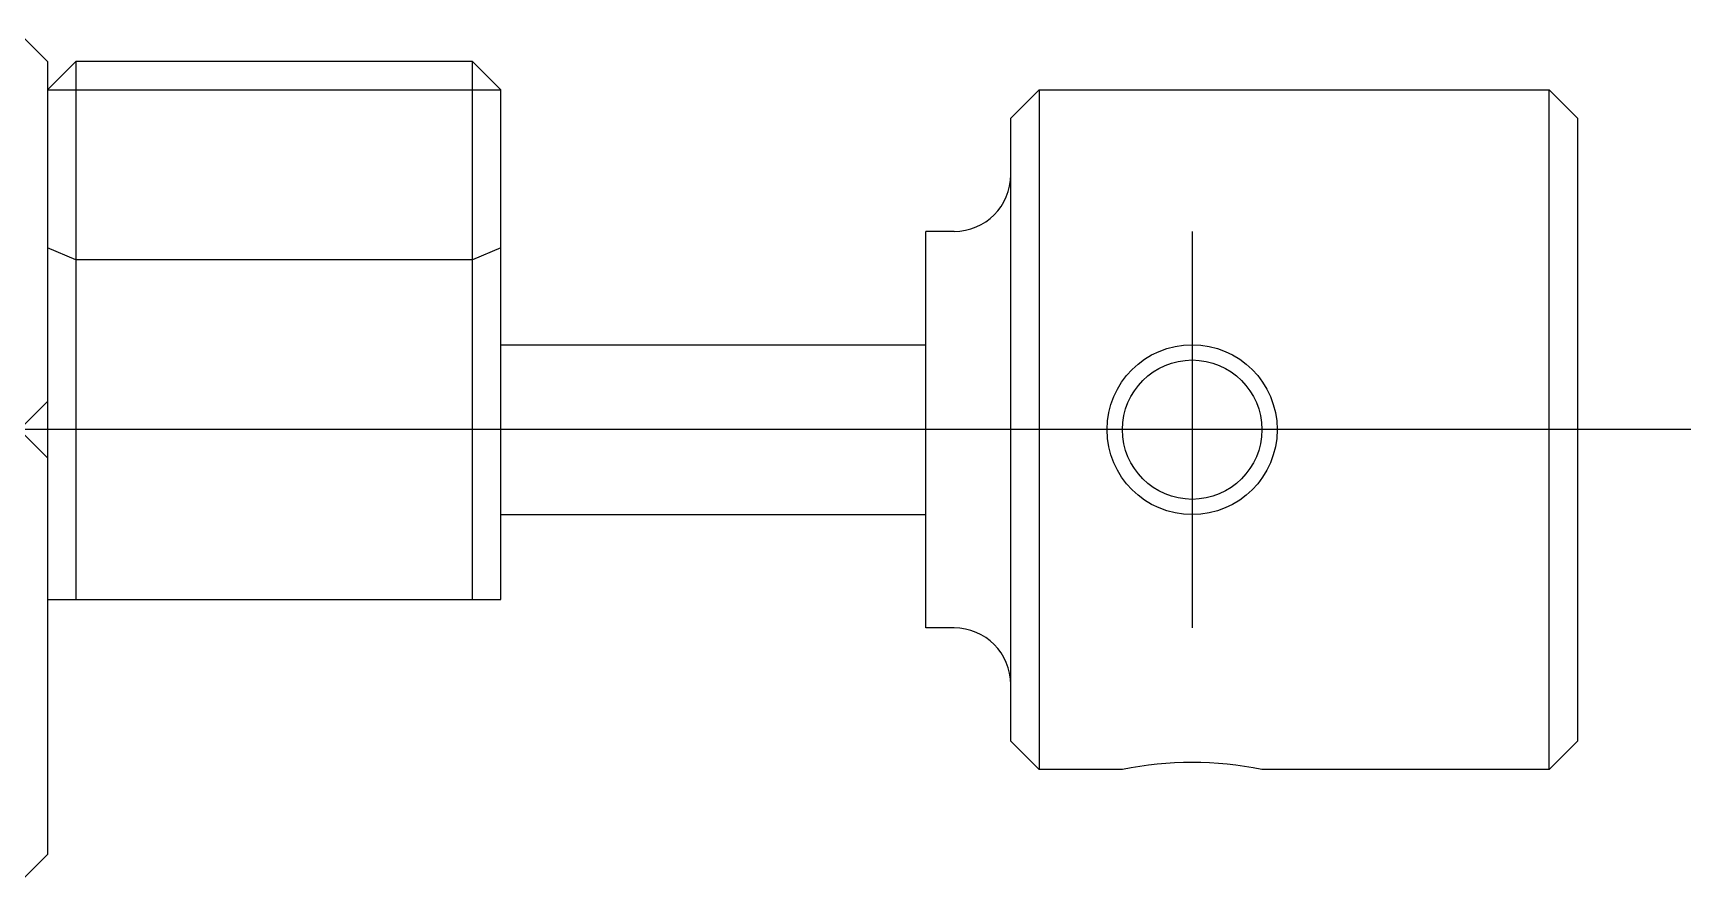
# Model space of a CAD drawing. Extents: x 1 to 234, y 0 to 160.
# Drawn here: x 91.71 to 120.96, y 142.75 to 157.75 of the extents above; entities that cross this region are included whole.
import ezdxf

# ---------------------------------------------------------------- set-up
doc = ezdxf.new("R2010")
doc.units = 0
doc.linetypes.add('CENTER', pattern=[50.8, 31.75, -6.35, 6.35, -6.35])
doc.layers.get('0').update_dxf_attribs({"linetype": 'CONTINUOUS'})
doc.layers.add('CENTER', color=1, linetype='CENTER')

msp = doc.modelspace()

# ---------------------------------------------------------------- linework, layer by layer
at = {"color": 7, "linetype": 'CONTINUOUS'}
for p, q in [((91.462, 157.746), (91.962, 157.246)), ((91.962, 157.246), (91.962, 143.246)), ((92.462, 157.246), (91.962, 156.746)), ((99.462, 157.246), (92.462, 157.246)), ((92.462, 157.246), (92.462, 147.746)), ((99.962, 156.746), (99.462, 157.246)), ((99.462, 147.746), (99.462, 157.246)), ((91.962, 156.746), (99.962, 156.746)), ((99.962, 147.746), (99.962, 156.746)), ((108.962, 156.246), (109.462, 156.746)), ((109.462, 156.746), (109.462, 144.746)), ((109.462, 156.746), (118.462, 156.746)), ((118.462, 156.746), (118.962, 156.246)), ((118.462, 144.746), (118.462, 156.746)), ((108.962, 145.246), (108.962, 156.246)), ((118.962, 156.246), (118.962, 145.246)), ((107.462, 147.246), (107.462, 154.246)), ((107.962, 154.246), (107.462, 154.246)), ((92.462, 153.746), (91.962, 153.953)), ((99.962, 153.953), (99.462, 153.746)), ((99.462, 153.746), (92.462, 153.746)), ((99.962, 152.246), (107.462, 152.246)), ((90.962, 150.246), (91.962, 151.246)), ((91.962, 150.246), (90.962, 151.246)), ((99.962, 149.246), (107.462, 149.246)), ((91.962, 147.746), (99.962, 147.746)), ((107.962, 147.246), (107.462, 147.246)), ((109.462, 144.746), (108.962, 145.246)), ((118.962, 145.246), (118.462, 144.746)), ((110.932, 144.746), (109.462, 144.746)), ((118.462, 144.746), (113.391, 144.746)), ((91.962, 143.246), (91.462, 142.746))]:
    msp.add_line(p, q, dxfattribs=at)
at = {"color": 3, "linetype": 'CONTINUOUS'}
msp.add_circle((112.162, 150.746), 1.5, dxfattribs=at)
at = {"color": 7, "linetype": 'CONTINUOUS'}
msp.add_circle((112.162, 150.746), 1.23, dxfattribs=at)
for centre, radius, start, end in [((107.962, 155.246), 1, 270, 0), ((107.962, 146.246), 1, 0, 90), ((112.162, 138.873), 6, 78.1754, 101.8246)]:
    msp.add_arc(centre, radius, start, end, dxfattribs=at)
at = {"layer": 'CENTER', "color": 1, "linetype": 'CENTER'}
for p, q in [((112.162, 154.246), (112.162, 147.246)), ((120.962, 150.746), (89.962, 150.746))]:
    msp.add_line(p, q, dxfattribs=at)

doc.saveas('drawing.dxf')
